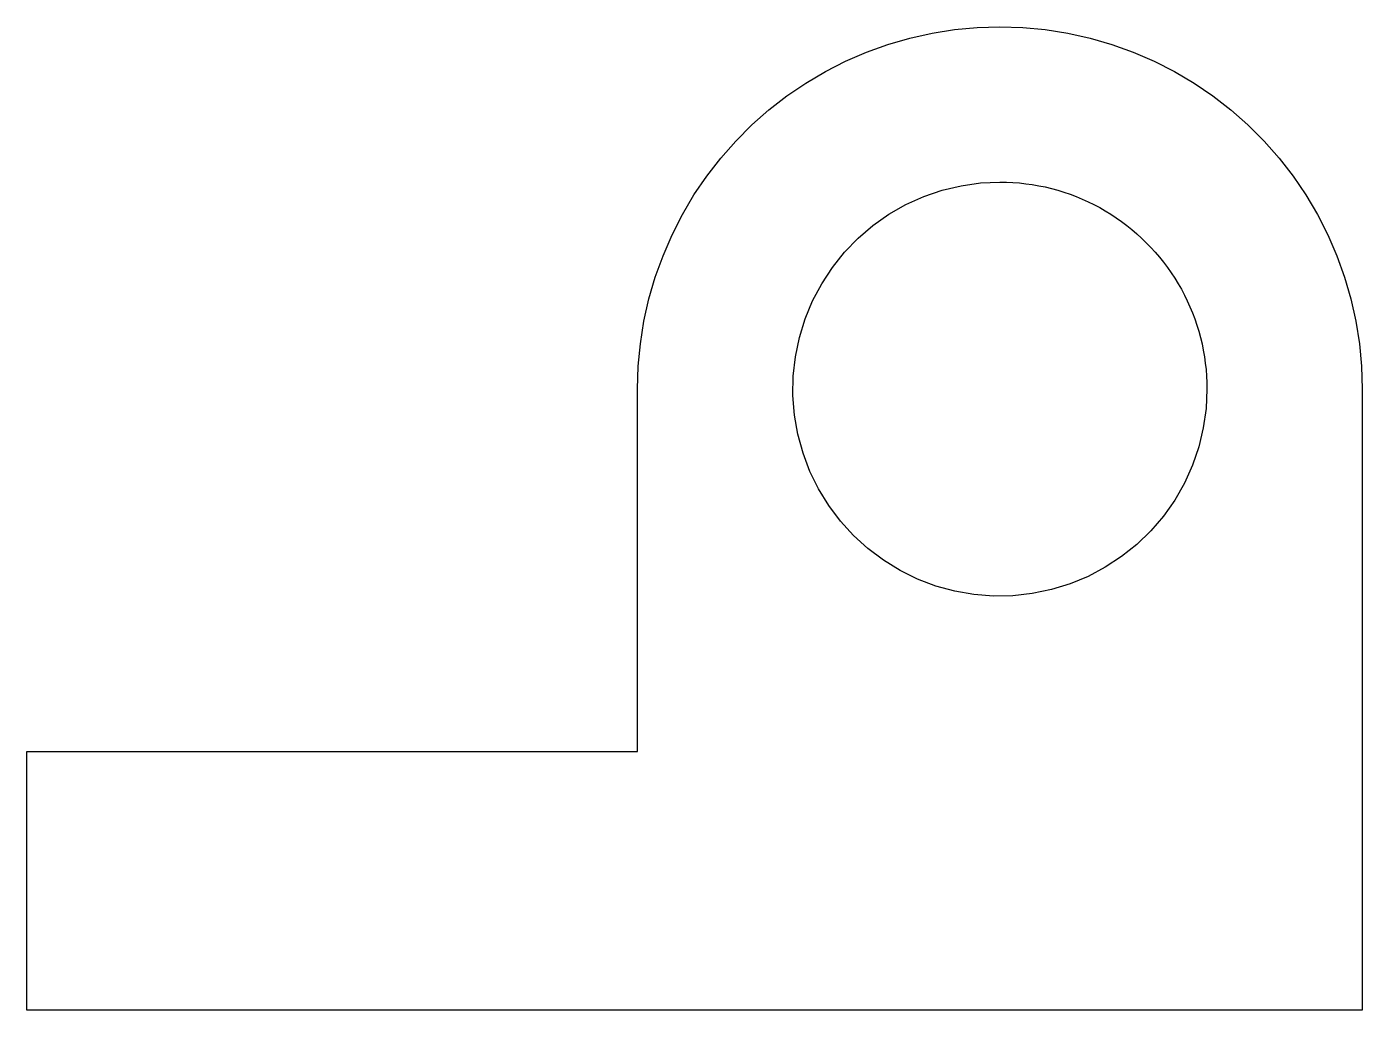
# Model space of a CAD drawing. Header units: metres. Extents: x -25.4 to 0.4, y 0 to 19.
import ezdxf

# ---------------------------------------------------------------- set-up
doc = ezdxf.new("R2010")
doc.units = ezdxf.units.M

msp = doc.modelspace()

# ---------------------------------------------------------------- linework, layer by layer
for points in [[(-13.6, 12), (-13.586, 12.44), (-13.545, 12.877), (-13.476, 13.312), (-13.38, 13.741), (-13.257, 14.163), (-13.108, 14.577), (-12.934, 14.98), (-12.734, 15.372), (-12.51, 15.751), (-12.263, 16.114), (-11.994, 16.462), (-11.703, 16.792), (-11.392, 17.103), (-11.062, 17.394), (-10.714, 17.663), (-10.351, 17.91), (-9.972, 18.134), (-9.58, 18.334), (-9.177, 18.508), (-8.763, 18.657), (-8.341, 18.78), (-7.912, 18.876), (-7.477, 18.945), (-7.04, 18.986), (-6.6, 19), (-6.16, 18.986), (-5.723, 18.945), (-5.288, 18.876), (-4.859, 18.78), (-4.437, 18.657), (-4.023, 18.508), (-3.62, 18.334), (-3.228, 18.134), (-2.849, 17.91), (-2.486, 17.663), (-2.138, 17.394), (-1.808, 17.103), (-1.497, 16.792), (-1.206, 16.462), (-0.937, 16.114), (-0.69, 15.751), (-0.466, 15.372), (-0.266, 14.98), (-0.092, 14.577), (0.057, 14.163), (0.18, 13.741), (0.276, 13.312), (0.345, 12.877), (0.386, 12.44), (0.4, 12)], [(-2.6, 12), (-2.618, 11.624), (-2.671, 11.25), (-2.759, 10.884), (-2.881, 10.528), (-3.036, 10.184), (-3.223, 9.857), (-3.439, 9.548), (-3.684, 9.262), (-3.955, 9), (-4.249, 8.764), (-4.564, 8.557), (-4.897, 8.381), (-5.245, 8.236), (-5.605, 8.126), (-5.974, 8.049), (-6.349, 8.008), (-6.726, 8.002), (-7.101, 8.032), (-7.473, 8.096), (-7.836, 8.196), (-8.189, 8.329), (-8.527, 8.495), (-8.848, 8.692), (-9.15, 8.918), (-9.428, 9.172), (-9.682, 9.45), (-9.908, 9.752), (-10.105, 10.073), (-10.271, 10.411), (-10.404, 10.764), (-10.504, 11.127), (-10.568, 11.499), (-10.598, 11.874), (-10.592, 12.251), (-10.551, 12.626), (-10.474, 12.995), (-10.364, 13.355), (-10.219, 13.703), (-10.043, 14.036), (-9.836, 14.351), (-9.6, 14.645), (-9.338, 14.916), (-9.052, 15.161), (-8.743, 15.377), (-8.416, 15.564), (-8.072, 15.719), (-7.716, 15.841), (-7.35, 15.929), (-6.976, 15.982), (-6.6, 16)], [(-6.6, 16), (-6.474, 15.998), (-6.349, 15.992), (-6.224, 15.982), (-6.099, 15.968), (-5.974, 15.951), (-5.85, 15.929), (-5.727, 15.904), (-5.605, 15.874), (-5.484, 15.841), (-5.364, 15.804), (-5.245, 15.764), (-5.128, 15.719), (-5.011, 15.671), (-4.897, 15.619), (-4.784, 15.564), (-4.673, 15.505), (-4.564, 15.443), (-4.457, 15.377), (-4.352, 15.308), (-4.249, 15.236), (-4.148, 15.161), (-4.05, 15.082), (-3.955, 15), (-3.862, 14.916), (-3.772, 14.828), (-3.684, 14.738), (-3.6, 14.645), (-3.518, 14.55), (-3.439, 14.452), (-3.364, 14.351), (-3.292, 14.248), (-3.223, 14.143), (-3.157, 14.036), (-3.095, 13.927), (-3.036, 13.816), (-2.981, 13.703), (-2.929, 13.589), (-2.881, 13.472), (-2.836, 13.355), (-2.796, 13.236), (-2.759, 13.116), (-2.726, 12.995), (-2.696, 12.873), (-2.671, 12.75), (-2.649, 12.626), (-2.632, 12.501), (-2.618, 12.376), (-2.608, 12.251), (-2.602, 12.126), (-2.6, 12)], [(-13.6, 5), (-13.6, 5.14), (-13.6, 5.28), (-13.6, 5.42), (-13.6, 5.56), (-13.6, 5.7), (-13.6, 5.84), (-13.6, 5.98), (-13.6, 6.12), (-13.6, 6.26), (-13.6, 6.4), (-13.6, 6.54), (-13.6, 6.68), (-13.6, 6.82), (-13.6, 6.96), (-13.6, 7.1), (-13.6, 7.24), (-13.6, 7.38), (-13.6, 7.52), (-13.6, 7.66), (-13.6, 7.8), (-13.6, 7.94), (-13.6, 8.08), (-13.6, 8.22), (-13.6, 8.36), (-13.6, 8.5), (-13.6, 8.64), (-13.6, 8.78), (-13.6, 8.92), (-13.6, 9.06), (-13.6, 9.2), (-13.6, 9.34), (-13.6, 9.48), (-13.6, 9.62), (-13.6, 9.76), (-13.6, 9.9), (-13.6, 10.04), (-13.6, 10.18), (-13.6, 10.32), (-13.6, 10.46), (-13.6, 10.6), (-13.6, 10.74), (-13.6, 10.88), (-13.6, 11.02), (-13.6, 11.16), (-13.6, 11.3), (-13.6, 11.44), (-13.6, 11.58), (-13.6, 11.72), (-13.6, 11.86), (-13.6, 12)], [(-13.6, 5), (-13.6, 5.14), (-13.6, 5.28), (-13.6, 5.42), (-13.6, 5.56), (-13.6, 5.7), (-13.6, 5.84), (-13.6, 5.98), (-13.6, 6.12), (-13.6, 6.26), (-13.6, 6.4), (-13.6, 6.54), (-13.6, 6.68), (-13.6, 6.82), (-13.6, 6.96), (-13.6, 7.1), (-13.6, 7.24), (-13.6, 7.38), (-13.6, 7.52), (-13.6, 7.66), (-13.6, 7.8), (-13.6, 7.94), (-13.6, 8.08), (-13.6, 8.22), (-13.6, 8.36), (-13.6, 8.5), (-13.6, 8.64), (-13.6, 8.78), (-13.6, 8.92), (-13.6, 9.06), (-13.6, 9.2), (-13.6, 9.34), (-13.6, 9.48), (-13.6, 9.62), (-13.6, 9.76), (-13.6, 9.9), (-13.6, 10.04), (-13.6, 10.18), (-13.6, 10.32), (-13.6, 10.46), (-13.6, 10.6), (-13.6, 10.74), (-13.6, 10.88), (-13.6, 11.02), (-13.6, 11.16), (-13.6, 11.3), (-13.6, 11.44), (-13.6, 11.58), (-13.6, 11.72), (-13.6, 11.86), (-13.6, 12)], [(0.4, 12), (0.4, 11.76), (0.4, 11.52), (0.4, 11.28), (0.4, 11.04), (0.4, 10.8), (0.4, 10.56), (0.4, 10.32), (0.4, 10.08), (0.4, 9.84), (0.4, 9.6), (0.4, 9.36), (0.4, 9.12), (0.4, 8.88), (0.4, 8.64), (0.4, 8.4), (0.4, 8.16), (0.4, 7.92), (0.4, 7.68), (0.4, 7.44), (0.4, 7.2), (0.4, 6.96), (0.4, 6.72), (0.4, 6.48), (0.4, 6.24), (0.4, 6), (0.4, 5.76), (0.4, 5.52), (0.4, 5.28), (0.4, 5.04), (0.4, 4.8), (0.4, 4.56), (0.4, 4.32), (0.4, 4.08), (0.4, 3.84), (0.4, 3.6), (0.4, 3.36), (0.4, 3.12), (0.4, 2.88), (0.4, 2.64), (0.4, 2.4), (0.4, 2.16), (0.4, 1.92), (0.4, 1.68), (0.4, 1.44), (0.4, 1.2), (0.4, 0.96), (0.4, 0.72), (0.4, 0.48), (0.4, 0.24), (0.4, 0)], [(-25.4, 0), (-25.4, 0.1), (-25.4, 0.2), (-25.4, 0.3), (-25.4, 0.4), (-25.4, 0.5), (-25.4, 0.6), (-25.4, 0.7), (-25.4, 0.8), (-25.4, 0.9), (-25.4, 1), (-25.4, 1.1), (-25.4, 1.2), (-25.4, 1.3), (-25.4, 1.4), (-25.4, 1.5), (-25.4, 1.6), (-25.4, 1.7), (-25.4, 1.8), (-25.4, 1.9), (-25.4, 2), (-25.4, 2.1), (-25.4, 2.2), (-25.4, 2.3), (-25.4, 2.4), (-25.4, 2.5), (-25.4, 2.6), (-25.4, 2.7), (-25.4, 2.8), (-25.4, 2.9), (-25.4, 3), (-25.4, 3.1), (-25.4, 3.2), (-25.4, 3.3), (-25.4, 3.4), (-25.4, 3.5), (-25.4, 3.6), (-25.4, 3.7), (-25.4, 3.8), (-25.4, 3.9), (-25.4, 4), (-25.4, 4.1), (-25.4, 4.2), (-25.4, 4.3), (-25.4, 4.4), (-25.4, 4.5), (-25.4, 4.6), (-25.4, 4.7), (-25.4, 4.8), (-25.4, 4.9), (-25.4, 5)], [(-25.4, 5), (-25.164, 5), (-24.928, 5), (-24.692, 5), (-24.456, 5), (-24.22, 5), (-23.984, 5), (-23.748, 5), (-23.512, 5), (-23.276, 5), (-23.04, 5), (-22.804, 5), (-22.568, 5), (-22.332, 5), (-22.096, 5), (-21.86, 5), (-21.624, 5), (-21.388, 5), (-21.152, 5), (-20.916, 5), (-20.68, 5), (-20.444, 5), (-20.208, 5), (-19.972, 5), (-19.736, 5), (-19.5, 5), (-19.264, 5), (-19.028, 5), (-18.792, 5), (-18.556, 5), (-18.32, 5), (-18.084, 5), (-17.848, 5), (-17.612, 5), (-17.376, 5), (-17.14, 5), (-16.904, 5), (-16.668, 5), (-16.432, 5), (-16.196, 5), (-15.96, 5), (-15.724, 5), (-15.488, 5), (-15.252, 5), (-15.016, 5), (-14.78, 5), (-14.544, 5), (-14.308, 5), (-14.072, 5), (-13.836, 5), (-13.6, 5)], [(-20, 5), (-19.872, 5), (-19.744, 5), (-19.616, 5), (-19.488, 5), (-19.36, 5), (-19.232, 5), (-19.104, 5), (-18.976, 5), (-18.848, 5), (-18.72, 5), (-18.592, 5), (-18.464, 5), (-18.336, 5), (-18.208, 5), (-18.08, 5), (-17.952, 5), (-17.824, 5), (-17.696, 5), (-17.568, 5), (-17.44, 5), (-17.312, 5), (-17.184, 5), (-17.056, 5), (-16.928, 5), (-16.8, 5), (-16.672, 5), (-16.544, 5), (-16.416, 5), (-16.288, 5), (-16.16, 5), (-16.032, 5), (-15.904, 5), (-15.776, 5), (-15.648, 5), (-15.52, 5), (-15.392, 5), (-15.264, 5), (-15.136, 5), (-15.008, 5), (-14.88, 5), (-14.752, 5), (-14.624, 5), (-14.496, 5), (-14.368, 5), (-14.24, 5), (-14.112, 5), (-13.984, 5), (-13.856, 5), (-13.728, 5), (-13.6, 5)], [(0.4, 0), (-0.116, 0), (-0.632, 0), (-1.148, 0), (-1.664, 0), (-2.18, 0), (-2.696, 0), (-3.212, 0), (-3.728, 0), (-4.244, 0), (-4.76, 0), (-5.276, 0), (-5.792, 0), (-6.308, 0), (-6.824, 0), (-7.34, 0), (-7.856, 0), (-8.372, 0), (-8.888, 0), (-9.404, 0), (-9.92, 0), (-10.436, 0), (-10.952, 0), (-11.468, 0), (-11.984, 0), (-12.5, 0), (-13.016, 0), (-13.532, 0), (-14.048, 0), (-14.564, 0), (-15.08, 0), (-15.596, 0), (-16.112, 0), (-16.628, 0), (-17.144, 0), (-17.66, 0), (-18.176, 0), (-18.692, 0), (-19.208, 0), (-19.724, 0), (-20.24, 0), (-20.756, 0), (-21.272, 0), (-21.788, 0), (-22.304, 0), (-22.82, 0), (-23.336, 0), (-23.852, 0), (-24.368, 0), (-24.884, 0), (-25.4, 0)]]:
    msp.add_lwpolyline(points)

doc.saveas('drawing.dxf')
